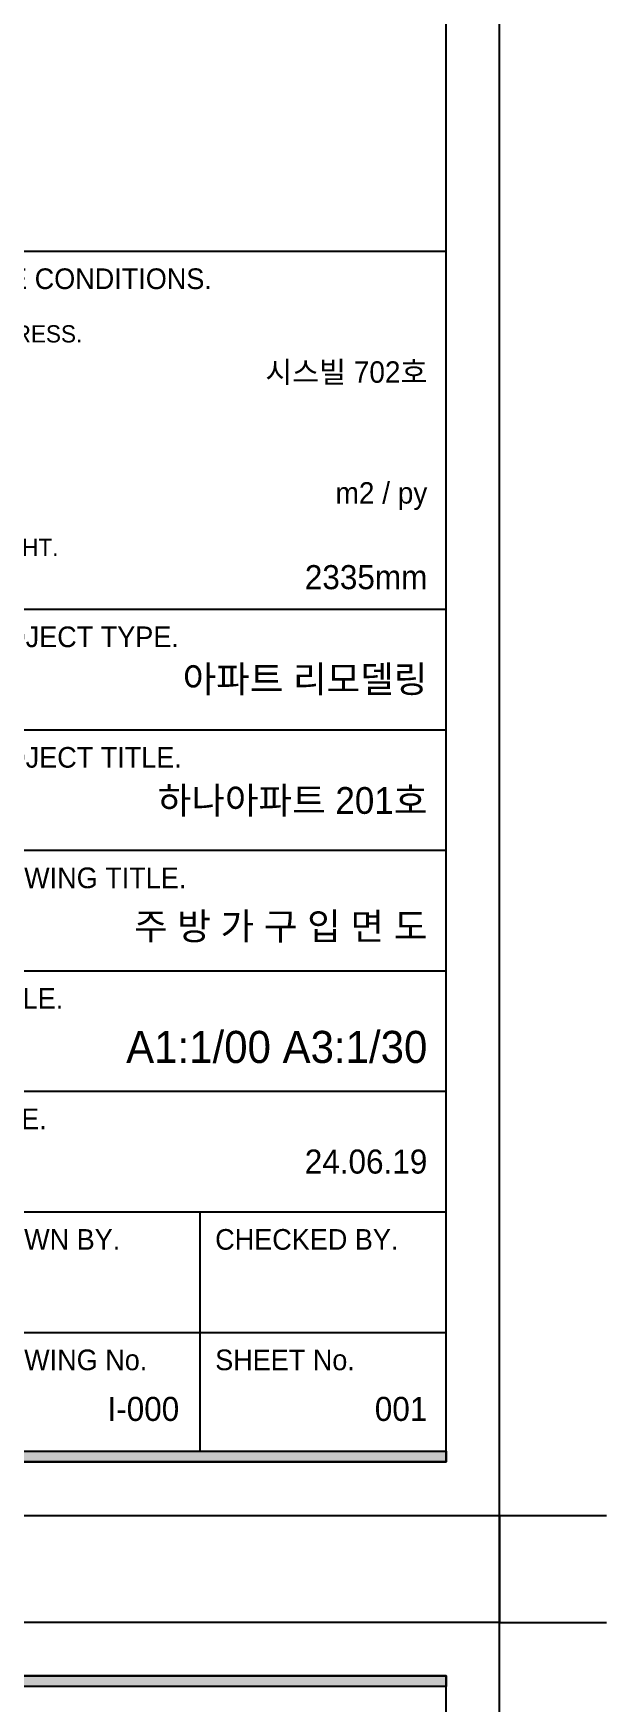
# Model space of a CAD drawing. Header units: inches. Extents: x 4138 to 127072, y -26315 to 43858.
# Drawn here: x 118931 to 120538, y 23149 to 27829 of the extents above; entities that cross this region are included whole.
import ezdxf
from ezdxf.enums import TextEntityAlignment as Align

# ---------------------------------------------------------------- set-up
doc = ezdxf.new("R2010")
doc.units = ezdxf.units.IN
doc.header["$LTSCALE"] = 50
doc.header["$MEASUREMENT"] = 0
doc.layers.add('F-SYM', color=7, linetype='Continuous')
doc.layers.add('FORM(YOURNAME)-11', color=1, linetype='Continuous')
doc.styles.add('YOURNAME', font='HY울릉도M.TTF')

# ---------------------------------------------------------------- blocks, each defined once
blk = doc.blocks.new('FORM-PLAN')
at = {"layer": 'FORM(YOURNAME)-11'}
h = blk.add_hatch(color=256, dxfattribs=at)
h.dxf.hatch_style = 1
h.paths.add_polyline_path([(-71444, 55115), (10556, 55115), (10556, 54915), (-71444, 54915)])
h.paths.add_polyline_path([(-71444, -2085), (10556, -2085), (10556, -2285), (-71444, -2285)])
at = {"layer": 'Defpoints', "color": 1}
for points in [[(11556, 58115), (11556, 56115), (13556, 56115)], [(11556, -5285), (11556, -3285), (13556, -3285)]]:
    blk.add_lwpolyline(points, dxfattribs=at)
at = {"layer": 'Defpoints', "color": 158}
blk.add_lwpolyline([(-71444, -2285), (10556, -2285), (10556, 55115), (-71444, 55115)], close=True, dxfattribs=at)
at = {"layer": 'FORM(YOURNAME)-11', "color": 14}
for p, q in [((1346, 20344), (10556, 20344)), ((1346, 13651), (10556, 13651)), ((1346, 11398), (10556, 11398)), ((1346, 9146), (10556, 9146)), ((1346, 6893), (10556, 6893)), ((1346, 4641), (10556, 4641)), ((1346, 2388), (10556, 2388)), ((5951, 2388), (5951, -2085)), ((1346, 136), (10556, 136))]:
    blk.add_line(p, q, dxfattribs=at)
at = {"layer": 'FORM(YOURNAME)-11', "color": 250}
blk.add_lwpolyline([(-72444, -3285), (11556, -3285), (11556, 56115), (-72444, 56115)], close=True, dxfattribs=at)
at = {"layer": 'FORM(YOURNAME)-11'}
for points in [[(-71444, 55115), (10556, 55115), (10556, 54915), (-71444, 54915)], [(-71444, -2085), (10556, -2085), (10556, -2285), (-71444, -2285)]]:
    blk.add_lwpolyline(points, close=True, dxfattribs=at)
at = {"layer": 'FORM(YOURNAME)-11', "color": 14, "style": 'YOURNAME'}
for s, height, p in [('SITE CONDITIONS.', 386.14, (1603, 19829)), ('PROJECT TYPE.', 386.14, (1603, 13136)), ('PROJECT TITLE.', 386.14, (1603, 10883)), ('DRAWING TITLE.', 386.14, (1603, 8631)), ('SCALE.', 386.1, (1603, 6378)), ('DATE.', 386.1, (1603, 4126)), ('DRAWN BY.', 386.1, (1603, 1873)), ('CHECKED BY.', 386.14, (6240, 1873)), ('DRAWING No.', 386.14, (1603, -379)), ('SHEET No.', 386.1, (6240, -379))]:
    blk.add_text(s, height=height, dxfattribs=at).set_placement(p, align=Align.MIDDLE_LEFT)
at = {"layer": 'FORM(YOURNAME)-11', "color": 251, "style": 'YOURNAME'}
for s, p in [('ADDRESS.', (1603, 18799)), ('HEIGHT.', (1603, 14809))]:
    blk.add_text(s, height=321.8, dxfattribs=at).set_placement(p, align=Align.MIDDLE_LEFT)
at = {"layer": 'FORM(YOURNAME)-11', "color": 3, "style": 'YOURNAME'}
for tag, height, p in [('1', 450, (9905, 18188)), ('2', 450, (9905, 17544)), ('3', 450, (9905, 16257)), ('4', 450, (9905, 14326)), ('5', 515, (9905, 12009)), ('6', 515, (9905, 9757)), ('7', 515, (9905, 7504)), ('8', 515, (9905, 5252)), ('9', 515, (9905, 2999)), ('10', 515, (5655, 811)), ('11', 515, (9905, 747)), ('12', 515, (5655, -1441)), ('13', 515, (9905, -1441))]:
    blk.add_attdef(tag, text='', height=height, dxfattribs=at).set_placement(p, align=Align.MIDDLE_RIGHT)

msp = doc.modelspace()

# ---------------------------------------------------------------- block references
at = {"layer": 'F-SYM'}
ref = msp.add_blockref('FORM-PLAN', (118505, 24166.7), dxfattribs=dict(at, xscale=0.15, yscale=0.15, zscale=0.15))
ref.add_attrib('4', '2335mm', dxfattribs={"layer": 'FORM(YOURNAME)-11', "color": 3, "height": 67.5, "style": 'YOURNAME'}).set_placement((120035.8, 26304.4), align=Align.MIDDLE_RIGHT)
ref.add_attrib('3', ' m2 / py', dxfattribs={"layer": 'FORM(YOURNAME)-11', "color": 3, "height": 60, "style": 'YOURNAME'}).set_placement((120035.8, 26540.6), align=Align.MIDDLE_RIGHT)
ref.add_attrib('1', '시스빌 702호', dxfattribs={"layer": 'FORM(YOURNAME)-11', "color": 3, "height": 60, "style": 'YOURNAME'}).set_placement((120035.8, 26879.5), align=Align.MIDDLE_RIGHT)
ref.add_attrib('5', '아파트 리모델링', dxfattribs={"layer": 'FORM(YOURNAME)-11', "color": 3, "height": 75, "style": 'YOURNAME'}).set_placement((120035.8, 26018.7), align=Align.MIDDLE_RIGHT)
ref.add_attrib('6', '하나아파트 201호', dxfattribs={"layer": 'FORM(YOURNAME)-11', "color": 3, "height": 75, "style": 'YOURNAME'}).set_placement((120035.8, 25678.3), align=Align.MIDDLE_RIGHT)
ref.add_attrib('7', '주 방 가 구 입 면 도', dxfattribs={"layer": 'FORM(YOURNAME)-11', "color": 3, "height": 75, "style": 'YOURNAME'}).set_placement((120035.8, 25325.6), align=Align.MIDDLE_RIGHT)
ref.add_attrib('8', 'A1:1/00 A3:1/30', dxfattribs={"layer": 'FORM(YOURNAME)-11', "color": 3, "height": 90, "style": 'YOURNAME'}).set_placement((120035.8, 24987.3), align=Align.MIDDLE_RIGHT)
ref.add_attrib('9', '24.06.19', dxfattribs={"layer": 'FORM(YOURNAME)-11', "color": 3, "height": 67.5, "style": 'YOURNAME'}).set_placement((120035.8, 24665.9), align=Align.MIDDLE_RIGHT)
ref.add_attrib('13', '001', dxfattribs={"layer": 'FORM(YOURNAME)-11', "color": 3, "height": 67.5, "style": 'YOURNAME'}).set_placement((120035.8, 23972.4), align=Align.MIDDLE_RIGHT)
ref.add_attrib('12', 'I-000', dxfattribs={"layer": 'FORM(YOURNAME)-11', "color": 3, "height": 67.5, "style": 'YOURNAME'}).set_placement((119340.2, 23972.4), align=Align.MIDDLE_RIGHT)
at = {"layer": 'F-SYM', "xscale": 0.15, "yscale": 0.15, "zscale": 0.15}
msp.add_blockref('FORM-PLAN', (118505, 14956.7), dxfattribs=at)

doc.saveas('drawing.dxf')
